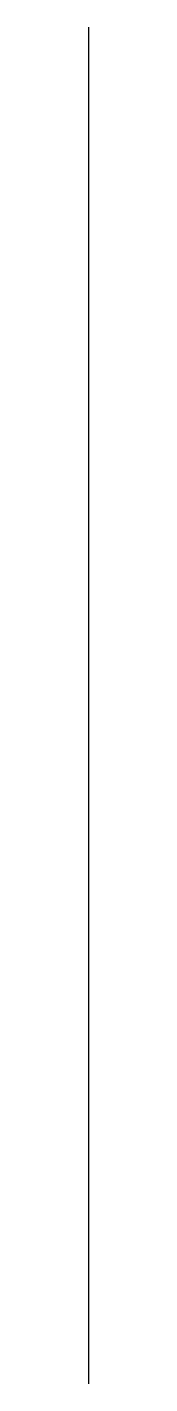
# Model space of a CAD drawing. Extents: x 191.5 to 191.5, y -165.5 to -129.8.
import ezdxf

# ---------------------------------------------------------------- set-up
doc = ezdxf.new("R2010")
doc.units = 0
doc.layers.add('MyLines', color=7, linetype='Continuous')

msp = doc.modelspace()

# ---------------------------------------------------------------- linework, layer by layer
at = {"layer": 'MyLines'}
msp.add_line((191.469, -129.812), (191.469, -165.531), dxfattribs=at)

doc.saveas('drawing.dxf')
